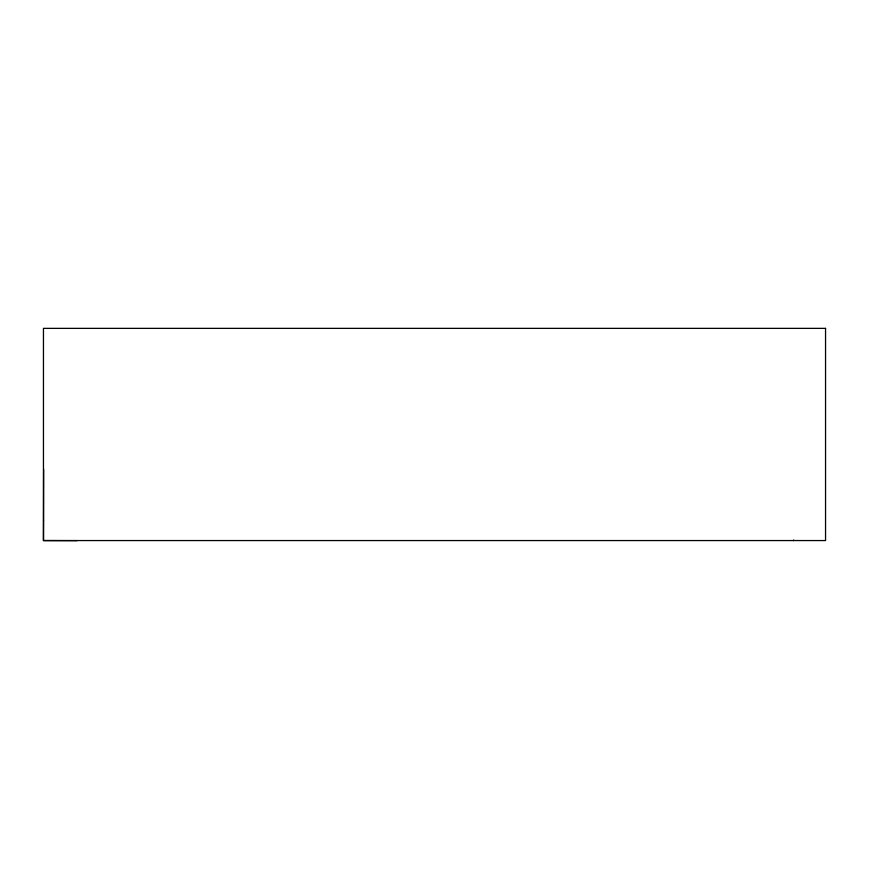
<?xml version="1.0" encoding="UTF-8"?>
<svg xmlns="http://www.w3.org/2000/svg" width="869" height="869" viewBox="0 0 869 869"><rect width="100%" height="100%" fill="white"/><g stroke="black" fill="none" stroke-linecap="round" stroke-linejoin="round"><path stroke-width="1.3" d="M43.548 520.292L43.646 469.249M43.548 520.194L43.483 540.561L76.993 540.637M793.679 539.997L793.679 540.561M825.55 328.363L43.45 328.363L43.45 540.561L825.55 540.561L825.55 328.363"/></g></svg>
